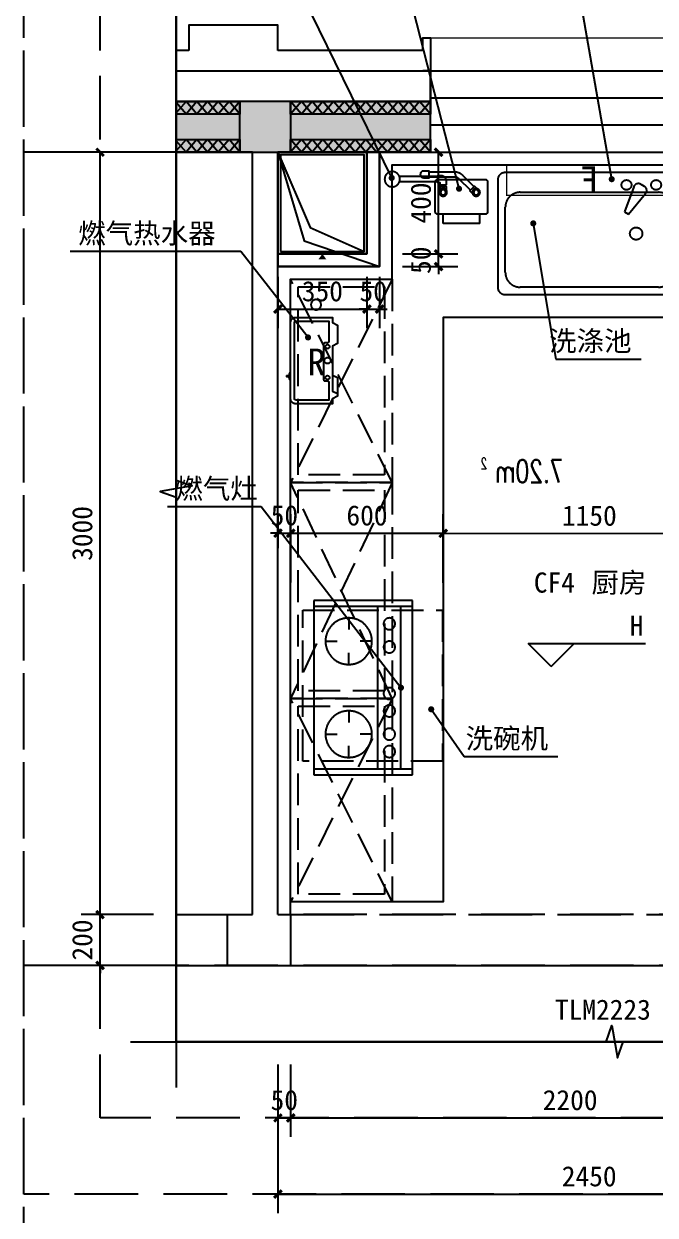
# Model space of a CAD drawing. Header units: millimetres. Extents: x -15 to 66915, y -15 to 18798.
# Drawn here: x 17780 to 20265, y 10780 to 15468 of the extents above; entities that cross this region are included whole.
import ezdxf
from ezdxf.xclip import XClip

# ---------------------------------------------------------------- set-up
doc = ezdxf.new("R2010")
doc.units = ezdxf.units.MM
doc.header["$LTSCALE"] = 1000
doc.header["$XCLIPFRAME"] = 2
for name, pattern in [('1#2#楼$0$DOTE', [2.42, 2, -0.2, 0.02, -0.2]), ('140-墙体$0$DASH', [0.35, 0.25, -0.1]), ('160-CF-2.4x3.0$0$DASH', [0.35, 0.25, -0.1]), ('160-墙体$0$DASH', [0.35, 0.25, -0.1]), ('DASH', [0.35, 0.25, -0.1])]:
    doc.linetypes.add(name, pattern=pattern)
doc.layers.get('Defpoints').update_dxf_attribs({"color": 4, "linetype": 'DASH'})
for name, color, linetype in [('1#2#楼$0$A-ANNO-AXIS', 3, 'Continuous'), ('1#2#楼$0$A-ANNO-DIMS', 3, 'Continuous'), ('1#2#楼$0$A-ANNO-DOTE', 10, '1#2#楼$0$DOTE'), ('1#2#楼$0$A-ANNO-ELEV', 3, 'Continuous'), ('1#2#楼$0$A-ANNO-IDEN', 3, 'Continuous'), ('1#2#楼$0$A-ANNO-SYMB', 3, 'Continuous'), ('1#2#楼$0$A-ANNO-TEXT', 7, 'Continuous'), ('1#2#楼$0$A-DOOR-IDEN', 53, 'Continuous'), ('140-墙体$0$A-COLU-CONC-HATC', 204, 'Continuous'), ('140-墙体$0$A-DOOR', 51, 'Continuous'), ('140-墙体$0$A-WALL-BLOK', 131, 'Continuous'), ('140-墙体$0$A-WALL-CONC', 9, 'Continuous'), ('140-墙体$0$A-WALL-INSL', 241, 'Continuous'), ('160-CF-2.4x3.0$0$A-FLOR-SPCL', 225, 'Continuous'), ('160-J-MC$0$A-DOOR', 51, 'Continuous'), ('160-J-MC$0$A-FLOR-HRAL', 71, 'Continuous'), ('160-J-MC$0$A-WALL-CONC', 9, 'Continuous'), ('160-XJ-JF$0$1#2#住宅楼 平面图$0$A-00-HX-113-wall-01Y$0$HRAL', 31, 'Continuous'), ('160-墙体$0$A-COLU-CONC-HATC', 204, 'Continuous'), ('160-墙体$0$A-DOOR', 51, 'Continuous'), ('160-墙体$0$A-FLOR-UNDR', 177, 'Continuous'), ('160-墙体$0$A-FURN-MOVE', 47, 'Continuous'), ('160-墙体$0$A-WALL-BLOK', 131, 'Continuous'), ('160-墙体$0$A-WALL-CONC', 9, 'Continuous'), ('160-墙体$0$A-WALL-INSL', 241, 'Continuous'), ('160-墙体$0$A-WALL-STUD', 133, 'Continuous'), ('160-墙体-PC$0$A-ANNO-HATC-PATT', 8, 'Continuous')]:
    doc.layers.add(name, color=color, linetype=linetype)
doc.layers.add('160-XJ-JF$0$1#2#住宅楼 平面图$0$A-00-15-4#-PM-TF$0$00-装饰-看', color=46, linetype='Continuous', lineweight=5)
doc.styles.add('1#2#楼$0$_TCH_DIM', font='')
doc.styles.add('1#2#楼$0$_TCH_DIM_T3', font='')
doc.styles.add('1#2#楼$0$_TCH_WINDOW', font='')
doc.styles.add('160-CF-2.4x3.0$0$_TCH_SPACE', font='SIMPLEX', dxfattribs={"bigfont": 'GBCBIG'})
doc.styles.add('160-CF-2.4x3.0$0$地上图例$0$厨、卫01$0$08.60厨卫$0$Standard', font='simhei.ttf')
doc.styles.get('1#2#楼$0$_TCH_DIM').set_extended_font_data('SimSun')
doc.styles.get('1#2#楼$0$_TCH_DIM_T3').set_extended_font_data('SimSun')
doc.styles.get('1#2#楼$0$_TCH_WINDOW').set_extended_font_data('SimSun')
doc.dimstyles.new('1#2#楼$0$_TCH_ARCH&&30', dxfattribs={"dimtxt": 79.303797, "dimasz": 30, "dimexe": 75, "dimexo": 90, "dimgap": 30, "dimtad": 1, "dimdec": 0, "dimzin": 0, "dimdsep": 46, "dimtxsty": '1#2#楼$0$_TCH_DIM_T3', "dimblk": '1#2#楼$0$_ArchTick', "dimcen": 0.09, "dimclrt": 7, "dimazin": 2, "dimtfac": 1, "dimtdec": 0, "dimtix": 1, "dimtmove": 2, "dimatfit": 3, "dimfxl": 100, "dimtolj": 1, "dimtzin": 0, "dimarcsym": 0})

# ---------------------------------------------------------------- blocks, each defined once
blk = doc.blocks.new('140-墙体$0$$DorLib2D$00000009')
for p, q in [((0.4129, 0.9053), (0.4129, 0.0807)), ((0.4541, 0.9053), (0.4129, 0.9053)), ((0.4541, 0.0807), (0.4541, 0.9053)), ((0.4129, 0.7822), (0.378, 0.7822)), ((0.489, 0.7822), (0.4541, 0.7822)), ((0.4129, 0.6235), (0.378, 0.6235)), ((0.489, 0.6235), (0.4541, 0.6235)), ((-0.4941, 0.0807), (-0.4529, 0.0807)), ((-0.4941, -0.0018), (-0.4941, 0.0807)), ((-0.4529, 0.0807), (-0.4529, 0.0395)), ((0.4129, 0.0807), (0.4541, 0.0807)), ((0.4953, 0.0807), (0.4541, 0.0807)), ((0.4541, 0.0807), (0.4541, 0.0395)), ((0.4953, -0.0018), (0.4953, 0.0807)), ((-0.4529, 0.0395), (-0.4117, 0.0395)), ((-0.4117, 0.0395), (-0.4117, -0.0018)), ((0.4541, 0.0395), (0.4129, 0.0395)), ((0.4129, 0.0395), (0.4129, -0.0018)), ((-0.4941, -0.0018), (-0.4941, -0.0018)), ((-0.4117, -0.0018), (-0.4941, -0.0018)), ((0.4129, -0.0018), (0.4953, -0.0018)), ((0.4953, -0.0018), (0.4953, -0.0018))]:
    blk.add_line(p, q)
at = {"lineweight": 13}
for p, q in [((0.378, 0.7822), (0.378, 0.6235)), ((0.489, 0.7822), (0.489, 0.6235))]:
    blk.add_line(p, q, dxfattribs=at)
blk.add_arc((0.3716, 0.0817), 0.8246, 87.134, 180.0717, dxfattribs=at)
blk = doc.blocks.new('140-墙体')
at = {"layer": '140-墙体$0$A-COLU-CONC-HATC'}
for points in [[(-4150, 11100), (-3750, 11100), (-3750, 11300), (-4150, 11300)], [(-3750, 11300), (-3750, 11100), (-3150, 11100), (-3150, 11300)], [(-2700, 7900), (-800, 7900), (-733.3, 8000), (-800, 8100), (-2700, 8100)]]:
    blk.add_hatch(color=256, dxfattribs=at).paths.add_polyline_path(points)
at = {"layer": '140-墙体$0$A-DOOR', "linetype": '140-墙体$0$DASH'}
for p, q in [((-3850, 8100), (-5850, 8100)), ((-2700, 8100), (-3750, 8100)), ((-3850, 7900), (-5850, 7900)), ((-3800, 6700), (-3800, 7900)), ((-3700, 7900), (-2700, 7900)), ((-3600, 6100), (-3600, 7900))]:
    blk.add_line(p, q, dxfattribs=at)
at = {"layer": '140-墙体$0$A-DOOR'}
blk.add_line((-2550, 6900), (-2550, 7800), dxfattribs=at)
for points in [[(-4350, 7970), (-3850, 7970), (-3850, 8000), (-4350, 8000)], [(-4350, 7935), (-3850, 7935), (-3850, 7965), (-4350, 7965)], [(-4350, 7900), (-3850, 7900), (-3850, 7930), (-4350, 7930)]]:
    blk.add_lwpolyline(points, close=True, dxfattribs=at)
blk.add_lwpolyline([(-4350, 7915), (-4475, 7915), (-4444.4, 7950)], dxfattribs=at)
at = {"layer": '140-墙体$0$A-WALL-BLOK'}
for p, q in [((-3850, 7900), (-3850, 11100)), ((-3750, 8100), (-3750, 11100)), ((-3700, 8100), (-3750, 8100)), ((-3700, 7900), (-3700, 8100)), ((-2700, 7900), (-2700, 8100)), ((-3850, 7900), (-3700, 7900)), ((-2650, 7900), (-2650, 7800)), ((-2550, 7900), (-2650, 7900)), ((-2550, 7800), (-2550, 7900)), ((-2650, 7800), (-2550, 7800))]:
    blk.add_line(p, q, dxfattribs=at)
at = {"layer": '140-墙体$0$A-WALL-CONC'}
for p, q in [((-4150, 11300), (-3750, 11300)), ((-4150, 11300), (-4150, 11100)), ((-3750, 11300), (-3150, 11300)), ((-3150, 11300), (-3150, 11100)), ((-4150, 11100), (-3750, 11100)), ((-3750, 11100), (-3150, 11100)), ((-2700, 8100), (-800, 8100)), ((-2700, 8100), (-2700, 7900)), ((-2700, 7900), (-800, 7900))]:
    blk.add_line(p, q, dxfattribs=at)
at = {"layer": '140-墙体$0$A-WALL-INSL'}
for p, q in [((-4150, 11420), (-3750, 11420)), ((-3750, 11420), (-3150, 11420))]:
    blk.add_line(p, q, dxfattribs=at)
at = {"layer": '140-墙体$0$A-DOOR', "xscale": -1000, "yscale": 1000, "zscale": 200}
blk.add_blockref('140-墙体$0$$DorLib2D$00000009', (-3200, 8000), dxfattribs=at)
at = {"layer": '140-墙体$0$A-DOOR', "xscale": 900, "yscale": -900, "zscale": 100, "rotation": 90}
blk.add_blockref('140-墙体$0$$DorLib2D$00000009', (-2600, 7350), dxfattribs=at)
blk = doc.blocks.new('140-家具-标', base_point=(48250, 37750.5))
at = {"layer": 'Defpoints'}
for points in [[(54450, 45750.5), (52100, 45750.5), (52100, 48750.5), (54450, 48750.5)], [(52050, 37750.5), (56700, 37750.5), (56700, 45550.5), (52050, 45550.5)]]:
    blk.add_lwpolyline(points, close=True, dxfattribs=at)
blk = doc.blocks.new('1#2#楼$0$BGTVF')
ref = blk.add_blockref('140-墙体', (8550, -11200))
XClip(ref).set_block_clipping_path([(-12550, 3900.0000000001), (-9750, 3900.0000000001), (-9750, 11800.0000000001), (400.0000000001, 11800.0000000001), (400.0000000001, -2099.9999999999), (-12549.9999999999, -2100.0000000001)])
at = {"xscale": -1}
blk.add_blockref('140-家具-标', (8550, -11100), dxfattribs=at)
blk = doc.blocks.new('160-墙体$0$$WINLIB2D$00000001')
at = {"color": 0}
for points in [[(-0.5, 0.5), (-0.5, -0.5)], [(-0.5, 0.5), (0.5, 0.5)], [(0.5, -0.5), (0.5, 0.5)], [(0.5, 0.1667), (-0.5, 0.1667)], [(0.5, -0.1667), (-0.5, -0.1667)], [(-0.5, -0.5), (0.5, -0.5)]]:
    blk.add_lwpolyline(points, dxfattribs=at)
blk = doc.blocks.new('160-墙体')
at = {"layer": '160-墙体$0$A-COLU-CONC-HATC'}
blk.add_hatch(color=256, dxfattribs=at).paths.add_polyline_path([(6000, 11200), (7300, 11200), (7300, 11400), (6000, 11400)])
at = {"layer": '160-墙体$0$A-DOOR', "linetype": '160-墙体$0$DASH'}
for p, q in [((3900, 8200), (6500, 8200)), ((6750, 8200), (8950, 8200)), ((3900, 8000), (6500, 8000)), ((6750, 8000), (8950, 8000))]:
    blk.add_line(p, q, dxfattribs=at)
at = {"layer": '160-墙体$0$A-FLOR-UNDR'}
blk.add_lwpolyline([(6700, 10750), (7100, 10750), (7100, 11200), (6700, 11200)], close=True, dxfattribs=at)
blk.add_lwpolyline([(6700, 11200), (6803.1, 10851.8), (7100, 10750)], dxfattribs=at)
at = {"layer": '160-墙体$0$A-FURN-MOVE'}
for points in [[(6700, 10800), (7050, 10800), (7050, 11200), (6700, 11200)], [(6710, 10810), (7040, 10810), (7040, 11190), (6710, 11190)]]:
    blk.add_lwpolyline(points, close=True, dxfattribs=at)
blk.add_lwpolyline([(6700, 11200), (6827.1, 10903.3), (7040, 10810)], dxfattribs=at)
blk.add_lwpolyline([(6875, 10800, 0, 30, 0), (6875, 10779.2, 30, 30, 0)], format="xyseb", dxfattribs=at)
at = {"layer": '160-墙体$0$A-WALL-BLOK'}
for p, q in [((6600, 8200), (6600, 11200)), ((6600, 11200), (6700, 11200)), ((6700, 8200), (6700, 11200)), ((6500, 8200), (6600, 8200)), ((6500, 8200), (6500, 8000)), ((6700, 8200), (6750, 8200)), ((6750, 8200), (6750, 8000)), ((6500, 8000), (6600, 8000)), ((6600, 8000), (6750, 8000))]:
    blk.add_line(p, q, dxfattribs=at)
at = {"layer": '160-墙体$0$A-WALL-CONC'}
for p, q in [((7300, 11400), (6000, 11400)), ((6000, 11400), (6000, 11200)), ((7300, 11200), (7300, 11400)), ((6000, 11200), (7300, 11200))]:
    blk.add_line(p, q, dxfattribs=at)
at = {"layer": '160-墙体$0$A-WALL-INSL'}
for p, q in [((6000, 11520), (7300, 11520)), ((7300, 11520), (7300, 11400))]:
    blk.add_line(p, q, dxfattribs=at)
at = {"layer": '160-墙体$0$A-WALL-STUD'}
for p, q in [((7050, 11200), (7050, 10800)), ((7100, 11200), (7050, 11200)), ((7100, 11200), (7100, 10750)), ((7050, 10800), (6700, 10800)), ((6700, 10750), (6700, 10800)), ((7100, 10750), (6700, 10750))]:
    blk.add_line(p, q, dxfattribs=at)
at = {"layer": '160-墙体$0$A-DOOR', "xscale": 1200, "yscale": -320, "zscale": 320}
blk.add_blockref('160-墙体$0$$WINLIB2D$00000001', (7900, 11360), dxfattribs=at)
blk = doc.blocks.new('160-CF-2.4x3.0$0$XU-125-SF$0$$0$XU-(115-120)H(2)$0$A-Kitchen-Water heater-340x190')
at = {"layer": '160-CF-2.4x3.0$0$A-FLOR-SPCL'}
for p, q in [((47.3, -187), (47.3, -185)), ((77.3, -185), (77.3, -187))]:
    blk.add_line(p, q, dxfattribs=at)
for points in [[(57.8, -20), (67.8, 0), (140.8, 0), (150.8, -20), (170.8, -20), (170.8, -165, -0.414214), (150.8, -185), (-149.2, -185, -0.414214), (-169.2, -165), (-169.2, -20), (-149.2, -20), (-139.2, 0), (-66.2, 0), (-56.2, -20)], [(-64.2, -55), (75.8, -55, 0.414214), (80.8, -50), (80.8, -40, -0.414214), (85.8, -35), (155.8, -35), (155.8, -165, -0.414214), (150.8, -170), (-149.2, -170, -0.414214), (-154.2, -165), (-154.2, -35), (-74.2, -35, -0.414214), (-69.2, -40), (-69.2, -50, 0.414214)]]:
    blk.add_lwpolyline(points, format="xyb", close=True, dxfattribs=at)
blk.add_lwpolyline([(57.8, -20), (120.8, -20), (130.8, 0)], dxfattribs=at)
blk.add_lwpolyline([(64.8, -185), (64.8, -199, -0.414214), (63.8, -200), (60.8, -200, -0.414214), (59.8, -199), (59.8, -185)], format="xyb", dxfattribs=at)
for centre, radius in [((-54.2, -40), 8), ((0.8, -40), 12), ((67.8, -40), 8)]:
    blk.add_circle(centre, radius, dxfattribs=at)
for centre, start, end in [((60.9, -171.1), 229.4531, 266.9441), ((63.7, -171.1), 273.0559, 310.5469)]:
    blk.add_arc(centre, 20.9, start, end, dxfattribs=at)
at = {"layer": '160-CF-2.4x3.0$0$A-FLOR-SPCL', "style": '160-CF-2.4x3.0$0$地上图例$0$厨、卫01$0$08.60厨卫$0$Standard'}
blk.add_text('R', height=105.1, rotation=90, dxfattribs=at).set_placement((58.4, -119.4))
blk = doc.blocks.new('160-CF-2.4x3.0$0$分集水器')
at = {"layer": '160-CF-2.4x3.0$0$A-FLOR-SPCL', "const_width": 5}
blk.add_lwpolyline([(650, 120), (0, 120), (0, 0), (650, 0)], close=True, dxfattribs=at)
at = {"layer": '160-CF-2.4x3.0$0$A-FLOR-SPCL', "style": '160-CF-2.4x3.0$0$地上图例$0$厨、卫01$0$08.60厨卫$0$Standard'}
blk.add_text('F', height=105.1, dxfattribs=at).set_placement((288.5, 8.9))
blk = doc.blocks.new('160-CF-2.4x3.0$0$jyr5')
at = {"layer": '160-CF-2.4x3.0$0$A-FLOR-SPCL'}
for p, q in [((745622.7, 32900.4), (745622.7, 33049.9)), ((745642.7, 32900.4), (745642.7, 33049.9)), ((745603.7, 32932.4), (745603.7, 32831.3)), ((745623.7, 32932.4), (745623.7, 32831.3)), ((745662.2, 32887.9), (745655.2, 32887.9)), ((745662.2, 32867.9), (745655.2, 32867.9)), ((745806.7, 32877.9), (745770.7, 32877.9)), ((745806.7, 32733.9), (745806.7, 32877.9)), ((745629.5, 32817.2), (745675.9, 32770.9)), ((745615.4, 32803.1), (745661.7, 32756.8)), ((745806.7, 32733.9), (745770.7, 32733.9))]:
    blk.add_line(p, q, dxfattribs=at)
for points in [[(745600.7, 32954.9, -1), (745626.7, 32954.9), (745626.7, 32932.4), (745600.7, 32932.4)], [(745655.2, 32864.9), (745639.7, 32864.9, -0.414214), (745619.7, 32884.9), (745619.7, 32900.4), (745645.7, 32900.4), (745645.7, 32890.9), (745655.2, 32890.9)], [(745770.7, 32712.9), (745770.7, 32898.9, 0.414214), (745760.7, 32908.9), (745643.7, 32908.9, 0.414214), (745633.7, 32898.9), (745633.7, 32712.9, 0.414214), (745643.7, 32702.9), (745760.7, 32702.9, 0.414214)], [(745684.7, 32890.9, -1), (745684.7, 32864.9), (745662.2, 32864.9), (745662.2, 32890.9)], [(745693.9, 32757.1, -1), (745675.5, 32738.7), (745659.6, 32754.6), (745678, 32773)]]:
    blk.add_lwpolyline(points, format="xyb", close=True, dxfattribs=at)
for centre, radius in [((745632.7, 33078.2), 30), ((745684.7, 32877.9), 15), ((745684.7, 32877.9), 10), ((745684.7, 32747.9), 15), ((745684.7, 32747.9), 10)]:
    blk.add_circle(centre, radius, dxfattribs=at)
for radius in [40, 20]:
    blk.add_arc((745643.7, 32831.3), radius, 180, 225, dxfattribs=at)
blk = doc.blocks.new('160-CF-2.4x3.0$0$建-1-2#楼提资底图$0$A-HXD-X1-F1$0$大单盆')
for p, q in [((35552.1, 15154.1), (34890.4, 15154.1)), ((34861.3, 15124.9), (34861.3, 14703.2)), ((35396.5, 15098.1), (35359.7, 14999.7)), ((35424.4, 15108.1), (35438, 15100.3)), ((35581.3, 15124.9), (35581.3, 14703.2)), ((34949.5, 15076.4), (35493.8, 15076.4)), ((35376.5, 14990), (35443.3, 15071.1)), ((34891.2, 14761.5), (34891.2, 15018.1)), ((35552.1, 15018.1), (35552.1, 14761.5)), ((35359.7, 14999.7), (35376.5, 14990)), ((34890.4, 14674.1), (35552.1, 14674.1)), ((35493.8, 14703.2), (34949.5, 14703.2))]:
    blk.add_line(p, q)
for centre, radius in [((35368.1, 15105.5), 19.4), ((35484.7, 15105.5), 19.4), ((35541.7, 15105.5), 19.4), ((35406.1, 14914), 24.3)]:
    blk.add_circle(centre, radius)
for centre, radius, start, end in [((34890.4, 15124.9), 29.1, 90, 180), ((35552.1, 15124.9), 29.1, 0, 90), ((35414.7, 15091.3), 19.4, 60, 159.4623), ((35428.3, 15083.5), 19.4, 320.5377, 60), ((34949.5, 15018.1), 58.3, 90, 180), ((35493.8, 15018.1), 58.3, 0, 90), ((34949.5, 14761.5), 58.3, 180, 270), ((35493.8, 14761.5), 58.3, 270, 0), ((34890.4, 14703.2), 29.1, 180, 270), ((35552.1, 14703.2), 29.1, 270, 0)]:
    blk.add_arc(centre, radius, start, end)
blk = doc.blocks.new('160-CF-2.4x3.0$0$88')
for p, q in [((-662.94, 388.62), (22.86, 388.62)), ((-662.94, 0), (-662.94, 388.62)), ((-640.08, 0), (-640.08, 388.62)), ((0, 0), (0, 388.62)), ((22.86, 388.62), (22.86, 0)), ((-502.92, 342.9), (-502.92, 297.18)), ((-137.16, 342.9), (-137.16, 297.18)), ((-594.36, 251.46), (-548.64, 251.46)), ((-411.48, 251.46), (-457.2, 251.46)), ((-228.6, 251.46), (-182.88, 251.46)), ((-45.72, 251.46), (-91.44, 251.46)), ((-502.92, 160.02), (-502.92, 205.74)), ((-137.16, 160.02), (-137.16, 205.74)), ((0, 137.16), (-640.08, 137.16)), ((22.86, 0), (-662.94, 0)), ((0, 45.72), (-640.08, 45.72))]:
    blk.add_line(p, q)
for centre, radius in [((-502.92, 251.46), 91.44), ((-137.16, 251.46), 91.44), ((-571.5, 91.44), 22.86), ((-480.06, 91.44), 22.86), ((-297.18, 91.44), 22.86), ((-228.6, 91.44), 22.86), ((-137.16, 91.44), 22.86), ((-68.58, 91.44), 22.86)]:
    blk.add_circle(centre, radius)
blk = doc.blocks.new('160-CF-2.4x3.0', base_point=(0, 0))
at = {"layer": '160-CF-2.4x3.0$0$A-FLOR-SPCL', "color": 8, "linetype": '160-CF-2.4x3.0$0$DASH', "ltscale": 0.5}
for p, q in [((1950, -1300), (2350, -500)), ((1950, -500), (2350, -1300)), ((1950, -2150), (2350, -1300)), ((1950, -1300), (2350, -2150)), ((1950, -2950), (2350, -2150)), ((1950, -2150), (2350, -2950))]:
    blk.add_line(p, q, dxfattribs=at)
at = {"layer": '160-CF-2.4x3.0$0$A-FLOR-SPCL'}
for points in [[(2350, -3000), (2350, -500), (1950, -500), (1950, -50), (300, -50), (300, -350), (0, -350), (0, -2950), (600, -2950), (600, -3000)], [(0, -1850), (600, -1850), (600, -650), (1750, -650), (1750, -2950), (2350, -2950)]]:
    blk.add_lwpolyline(points, dxfattribs=at)
at = {"layer": '160-CF-2.4x3.0$0$A-FLOR-SPCL', "color": 8, "linetype": '160-CF-2.4x3.0$0$DASH', "ltscale": 0.5}
for points in [[(1950, -1300), (2350, -1300), (2350, -500), (1950, -500)], [(1980, -1270), (2320, -1270), (2320, -530), (1980, -530)], [(1950, -2150), (2350, -2150), (2350, -1300), (1950, -1300)], [(1980, -2120), (2320, -2120), (2320, -1330), (1980, -1330)], [(1950, -2950), (2350, -2950), (2350, -2150), (1950, -2150)], [(1980, -2920), (2320, -2920), (2320, -2180), (1980, -2180)]]:
    blk.add_lwpolyline(points, close=True, dxfattribs=at)
at = {"layer": '160-CF-2.4x3.0$0$A-FLOR-SPCL', "linetype": '160-CF-2.4x3.0$0$DASH', "ltscale": 0.5}
blk.add_lwpolyline([(1752.4, -1801.7), (1752.4, -2396.7), (2302.4, -2396.7), (2302.4, -1801.7)], close=True, dxfattribs=at)
at = {"layer": '160-CF-2.4x3.0$0$A-FLOR-SPCL'}
blk.add_circle((2250, -600), 20, dxfattribs=at)
at = {"layer": 'Defpoints'}
for points in [[(-50, -3000), (2400, -3000), (2400, 0), (-50, 0)], [(2400, 0), (2000, 0), (2000, -450), (2400, -450)]]:
    blk.add_lwpolyline(points, close=True, dxfattribs=at)
blk.add_blockref('160-CF-2.4x3.0$0$分集水器', (849.6, -170))
at = {"layer": '160-CF-2.4x3.0$0$A-FLOR-SPCL', "extrusion": (0, 0, -1), "zscale": -1}
blk.add_blockref('160-CF-2.4x3.0$0$建-1-2#楼提资底图$0$A-HXD-X1-F1$0$大单盆', (-36396.3, -15234.1), dxfattribs=at)
at = {"layer": '160-CF-2.4x3.0$0$A-FLOR-SPCL', "rotation": 270}
for name, p in [('160-CF-2.4x3.0$0$jyr5', (-31128.2, 745526.6)), ('160-CF-2.4x3.0$0$88', (1870, -2427.1))]:
    blk.add_blockref(name, p, dxfattribs=at)
at = {"layer": '160-CF-2.4x3.0$0$A-FLOR-SPCL', "xscale": -1, "rotation": 90}
blk.add_blockref('160-CF-2.4x3.0$0$XU-125-SF$0$$0$XU-(115-120)H(2)$0$A-Kitchen-Water heater-340x190', (2165, -819.2), dxfattribs=at)
at = {"layer": 'Defpoints', "style": '160-CF-2.4x3.0$0$_TCH_SPACE', "width": 0.705882}
for s, height, p in [('7.20m', 89.25, (1275.9, -1299.7)), ('2', 44.6, (1575.9, -1247.2))]:
    blk.add_text(s, height=height, dxfattribs=at).set_placement(p)
blk = doc.blocks.new('160-J-MC$0$$WINLIB2D$00000001')
at = {"color": 0}
for points in [[(-0.5, 0.5), (-0.5, -0.5)], [(-0.5, 0.5), (0.5, 0.5)], [(0.5, -0.5), (0.5, 0.5)], [(0.5, 0.1667), (-0.5, 0.1667)], [(0.5, -0.1667), (-0.5, -0.1667)], [(-0.5, -0.5), (0.5, -0.5)]]:
    blk.add_lwpolyline(points, dxfattribs=at)
blk = doc.blocks.new('160-J-MC')
at = {"layer": '160-J-MC$0$A-FLOR-HRAL'}
blk.add_lwpolyline([(-6000, 11250), (-4200, 11250), (-4200, 11200), (-6000, 11200)], close=True, dxfattribs=at)
at = {"layer": '160-J-MC$0$A-WALL-CONC'}
blk.add_line((-6000, 11400), (-6000, 11200), dxfattribs=at)
at = {"layer": '160-J-MC$0$A-DOOR', "xscale": 1800, "yscale": 320, "zscale": 320, "rotation": 180}
blk.add_blockref('160-J-MC$0$$WINLIB2D$00000001', (-5100, 11360), dxfattribs=at)
blk = doc.blocks.new('160-家具-标', base_point=(73350, 11050.5))
at = {"layer": 'Defpoints'}
for points in [[(69900, 19150.5), (66850, 19150.5), (66850, 22150.5), (69900, 22150.5)], [(64300, 18950.5), (69550, 18950.5), (69550, 11050.5), (64000, 11050.5), (64000, 15900.5), (64300, 15900.5)]]:
    blk.add_lwpolyline(points, close=True, dxfattribs=at)
blk = doc.blocks.new('160-墙体-PC$0$$LinePat$保温板1')
at = {"color": 0}
for p, q in [((0, 0), (16, -20)), ((0, -20), (16, 0))]:
    blk.add_line(p, q, dxfattribs=at)
blk = doc.blocks.new('160-墙体-PC')
at = {"layer": '160-墙体-PC$0$A-ANNO-HATC-PATT'}
for points in [[(5999.8, 11350), (5999.8, 11400), (6549.9, 11400), (6549.9, 11350)], [(6549.9, 11200), (6549.9, 11400), (5999.8, 11400), (5999.8, 11200)], [(6749.9, 11350), (6749.9, 11400), (7299.8, 11400), (7299.8, 11350)], [(7299.8, 11200), (7299.8, 11400), (6749.9, 11400), (6749.9, 11200)], [(5999.8, 11200), (5999.8, 11250), (6549.9, 11250), (6549.9, 11200)], [(6749.9, 11200), (6749.9, 11250), (7299.8, 11250), (7299.8, 11200)]]:
    blk.add_lwpolyline(points, close=True, dxfattribs=at)
at = {"layer": '160-墙体-PC$0$A-ANNO-HATC-PATT', "yscale": 2.5, "zscale": 2.5}
for p, xscale, rotation in [((6042.1, 11350), 2.644802388723625, 179.9994298432251), ((6084.4, 11350), 2.644802388723625, 179.9994298432251), ((6126.7, 11350), 2.644802388723625, 179.9994298432251), ((6169, 11350), 2.644802388723625, 179.9994298432251), ((6211.4, 11350), 2.644802388723625, 179.9994298432251), ((6253.7, 11350), 2.644802388723625, 179.9994298432251), ((6296, 11350), 2.644802388723625, 179.9994298432251), ((6338.3, 11350), 2.644802388723625, 179.9994298432251), ((6380.6, 11350), 2.644802388723625, 179.9994298432251), ((6422.9, 11350), 2.644802388723625, 179.9994298432251), ((6465.3, 11350), 2.644802388723625, 179.9994298432251), ((6507.6, 11350), 2.644802388723625, 179.9994298432251), ((6549.9, 11350), 2.644802388723625, 179.9994298432251), ((6792.2, 11350), 2.643624772362244, 179.9994295892457), ((6834.5, 11350), 2.643624772362244, 179.9994295892457), ((6876.8, 11350), 2.643624772362244, 179.9994295892457), ((6919.1, 11350), 2.643624772362244, 179.9994295892457), ((6961.4, 11350), 2.643624772362244, 179.9994295892457), ((7003.7, 11350), 2.643624772362244, 179.9994295892457), ((7046, 11350), 2.643624772362244, 179.9994295892457), ((7088.3, 11350), 2.643624772362244, 179.9994295892457), ((7130.6, 11350), 2.643624772362244, 179.9994295892457), ((7172.9, 11350), 2.643624772362244, 179.9994295892457), ((7215.2, 11350), 2.643624772362244, 179.9994295892457), ((7257.5, 11350), 2.643624772362244, 179.9994295892457), ((7299.8, 11350), 2.643624772362244, 179.9994295892457), ((6042.1, 11200.2), 2.644802636495643, 179.9751907727669), ((6084.4, 11200.2), 2.644802636495643, 179.9751907727669), ((6126.7, 11200.2), 2.644802636495643, 179.9751907727669), ((6169, 11200.2), 2.644802636495643, 179.9751907727669), ((6211.4, 11200.1), 2.644802636495643, 179.9751907727669), ((6253.7, 11200.1), 2.644802636495643, 179.9751907727669), ((6296, 11200.1), 2.644802636495643, 179.9751907727669), ((6338.3, 11200.1), 2.644802636495643, 179.9751907727669), ((6380.6, 11200.1), 2.644802636495643, 179.9751907727669), ((6422.9, 11200.1), 2.644802636495643, 179.9751907727669), ((6465.3, 11200), 2.644802636495643, 179.9751907727669), ((6507.6, 11200), 2.644802636495643, 179.9751907727669), ((6549.9, 11200), 2.644802636495643, 179.9751907727669), ((6792.2, 11200.2), 2.643625020244651, 179.9751797213694), ((6834.5, 11200.2), 2.643625020244651, 179.9751797213694), ((6876.8, 11200.2), 2.643625020244651, 179.9751797213694), ((6919.1, 11200.2), 2.643625020244651, 179.9751797213694), ((6961.4, 11200.1), 2.643625020244651, 179.9751797213694), ((7003.7, 11200.1), 2.643625020244651, 179.9751797213694), ((7046, 11200.1), 2.643625020244651, 179.9751797213694), ((7088.3, 11200.1), 2.643625020244651, 179.9751797213694), ((7130.6, 11200.1), 2.643625020244651, 179.9751797213694), ((7172.9, 11200.1), 2.643625020244651, 179.9751797213694), ((7215.2, 11200), 2.643625020244651, 179.9751797213694), ((7257.5, 11200), 2.643625020244651, 179.9751797213694), ((7299.8, 11200), 2.643625020244651, 179.9751797213694)]:
    blk.add_blockref('160-墙体-PC$0$$LinePat$保温板1', p, dxfattribs=dict(at, xscale=xscale, rotation=rotation))
blk = doc.blocks.new('160-XJ-JF')
at = {"layer": '160-XJ-JF$0$1#2#住宅楼 平面图$0$A-00-15-4#-PM-TF$0$00-装饰-看', "color": 251}
blk.add_lwpolyline([(-7300, 11650), (-8500, 11650)], dxfattribs=at)
at = {"layer": '160-XJ-JF$0$1#2#住宅楼 平面图$0$A-00-HX-113-wall-01Y$0$HRAL'}
for points in [[(-6700, 11600), (-6700, 11700), (-6350, 11700), (-6350, 11600)], [(-7270, 11600), (-7270, 11650), (-7300, 11650), (-7300, 11520), (-7270, 11520)], [(-7270, 11600), (-6700, 11600)], [(-6350, 11600), (-6030, 11600)]]:
    blk.add_lwpolyline(points, dxfattribs=at)
blk = doc.blocks.new('1#2#楼$0$GTFBGF')
at = {"xscale": -1}
for name, p in [('160-XJ-JF', (-9250, -11300)), ('160-家具-标', (-9150, -11200))]:
    blk.add_blockref(name, p, dxfattribs=at)
ref = blk.add_blockref('160-墙体-PC', (-9250, -11300))
XClip(ref).set_block_clipping_path([(13249.9999999997, 5350.000000002), (10449.9999999998, 5350.000000002), (10449.9999999998, 11800.000000002), (-900.0000000002, 11800.000000002), (-900.0000000002, -2099.999999998), (13249.9999999996, -2099.9999999981)])
ref = blk.add_blockref('160-CF-2.4x3.0', (-150, -100), dxfattribs=dict(xscale=-1))
XClip(ref).set_block_clipping_path([(-4150, -5850.0000000001), (-1350.0000000001, -5850.0000000001), (-1350.0000000001, 600), (9999.9999999999, 600), (9999.9999999999, -13300), (-4149.9999999999, -13300.0000000002)])
ref = blk.add_blockref('160-J-MC', (-9250, -11300), dxfattribs=dict(xscale=-1))
XClip(ref).set_block_clipping_path([(-13249.9999999999, 5349.9999999999), (-10450, 5349.9999999999), (-10450, 11800), (900, 11800), (900, -2100), (-13249.9999999998, -2100.0000000002)])
ref = blk.add_blockref('160-墙体', (-9250, -11300))
XClip(ref).set_block_clipping_path([(13249.9999999999, 5349.9999999999), (10450, 5349.9999999999), (10450, 11800), (-900, 11800), (-900, -2100), (13249.9999999998, -2100.0000000002)])
blk = doc.blocks.new('1#2#楼$0$_ArchTick')
at = {"color": 0, "linetype": 'ByBlock', "const_width": 0.4}
blk.add_lwpolyline([(-0.5, -0.5), (0.5, 0.5)], dxfattribs=at)
blk = doc.blocks.new('*D508')
at = {"layer": '1#2#楼$0$A-ANNO-DIMS', "color": 0, "lineweight": -2, "transparency": 16777216}
for p, q in [((18290, 11962.7), (18005, 11962.7)), ((18080, 11962.7), (18080, 11992.7)), ((18080, 11762.7), (18080, 11962.7)), ((18290, 11762.7), (18005, 11762.7)), ((18080, 11762.7), (18080, 11732.7))]:
    blk.add_line(p, q, dxfattribs=at)
at = {"layer": 'Defpoints', "color": 0, "transparency": 16777216}
for p in [(18080, 11962.7), (18380, 11962.7), (18380, 11762.7)]:
    blk.add_point(p, dxfattribs=at)
at = {"layer": '1#2#楼$0$A-ANNO-DIMS', "color": 0, "lineweight": -2, "transparency": 16777216, "xscale": 30, "yscale": 30, "zscale": 30}
for p, rotation in [((18080, 11962.7), 270), ((18080, 11762.7), 90)]:
    blk.add_blockref('1#2#楼$0$_ArchTick', p, dxfattribs=dict(at, rotation=rotation))
at = {"layer": '1#2#楼$0$A-ANNO-DIMS', "color": 7, "transparency": 16777216, "insert": (18010.3, 11862.7), "char_height": 79.3, "attachment_point": 5, "rotation": 90, "style": '1#2#楼$0$_TCH_DIM_T3'}
blk.add_mtext('\\A1;200', dxfattribs=at)
blk = doc.blocks.new('*D509')
at = {"layer": '1#2#楼$0$A-ANNO-DIMS', "color": 0, "lineweight": -2, "transparency": 16777216}
for p, q in [((18290, 14962.7), (18005, 14962.7)), ((18080, 11962.7), (18080, 14962.7)), ((18290, 11962.7), (18005, 11962.7))]:
    blk.add_line(p, q, dxfattribs=at)
at = {"layer": 'Defpoints', "color": 0, "transparency": 16777216}
for p in [(18080, 14962.7), (18380, 14962.7), (18380, 11962.7)]:
    blk.add_point(p, dxfattribs=at)
at = {"layer": '1#2#楼$0$A-ANNO-DIMS', "color": 0, "lineweight": -2, "transparency": 16777216, "xscale": 30, "yscale": 30, "zscale": 30}
for p, rotation in [((18080, 14962.7), 90), ((18080, 11962.7), 270)]:
    blk.add_blockref('1#2#楼$0$_ArchTick', p, dxfattribs=dict(at, rotation=rotation))
at = {"layer": '1#2#楼$0$A-ANNO-DIMS', "color": 7, "transparency": 16777216, "insert": (18010.3, 13462.7), "char_height": 79.3, "attachment_point": 5, "rotation": 90, "style": '1#2#楼$0$_TCH_DIM_T3'}
blk.add_mtext('\\A1;3000', dxfattribs=at)
blk = doc.blocks.new('*D512')
at = {"layer": '1#2#楼$0$A-ANNO-DIMS', "color": 0, "lineweight": -2, "transparency": 16777216}
for p, q in [((18830, 11372.7), (18830, 11087.7)), ((21030, 11372.7), (21030, 11087.7)), ((18830, 11162.7), (21030, 11162.7))]:
    blk.add_line(p, q, dxfattribs=at)
at = {"layer": 'Defpoints', "color": 0, "transparency": 16777216}
for p in [(18830, 11462.7), (21030, 11462.7), (21030, 11162.7)]:
    blk.add_point(p, dxfattribs=at)
at = {"layer": '1#2#楼$0$A-ANNO-DIMS', "color": 0, "lineweight": -2, "transparency": 16777216, "xscale": 30, "yscale": 30, "zscale": 30, "rotation": 180}
blk.add_blockref('1#2#楼$0$_ArchTick', (18830, 11162.7), dxfattribs=at)
at = {"layer": '1#2#楼$0$A-ANNO-DIMS', "color": 0, "lineweight": -2, "transparency": 16777216, "xscale": 30, "yscale": 30, "zscale": 30}
blk.add_blockref('1#2#楼$0$_ArchTick', (21030, 11162.7), dxfattribs=at)
at = {"layer": '1#2#楼$0$A-ANNO-DIMS', "color": 7, "transparency": 16777216, "insert": (19930, 11232.3), "char_height": 79.3, "attachment_point": 5, "style": '1#2#楼$0$_TCH_DIM_T3'}
blk.add_mtext('\\A1;2200', dxfattribs=at)
blk = doc.blocks.new('*D513')
at = {"layer": '1#2#楼$0$A-ANNO-DIMS', "color": 0, "lineweight": -2, "transparency": 16777216}
for p, q in [((18780, 11372.7), (18780, 11087.7)), ((18830, 11372.7), (18830, 11087.7)), ((18780, 11162.7), (18750, 11162.7)), ((18780, 11162.7), (18830, 11162.7)), ((18830, 11162.7), (18860, 11162.7))]:
    blk.add_line(p, q, dxfattribs=at)
at = {"layer": 'Defpoints', "color": 0, "transparency": 16777216}
for p in [(18780, 11462.7), (18830, 11462.7), (18830, 11162.7)]:
    blk.add_point(p, dxfattribs=at)
at = {"layer": '1#2#楼$0$A-ANNO-DIMS', "color": 0, "lineweight": -2, "transparency": 16777216, "xscale": 30, "yscale": 30, "zscale": 30}
blk.add_blockref('1#2#楼$0$_ArchTick', (18780, 11162.7), dxfattribs=at)
at = {"layer": '1#2#楼$0$A-ANNO-DIMS', "color": 0, "lineweight": -2, "transparency": 16777216, "xscale": 30, "yscale": 30, "zscale": 30, "rotation": 180}
blk.add_blockref('1#2#楼$0$_ArchTick', (18830, 11162.7), dxfattribs=at)
at = {"layer": '1#2#楼$0$A-ANNO-DIMS', "color": 7, "transparency": 16777216, "insert": (18805, 11232.3), "char_height": 79.3, "attachment_point": 5, "style": '1#2#楼$0$_TCH_DIM_T3'}
blk.add_mtext('\\A1;50', dxfattribs=at)
blk = doc.blocks.new('*D515')
at = {"layer": '1#2#楼$0$A-ANNO-DIMS', "color": 0, "lineweight": -2, "transparency": 16777216}
for p, q in [((18780, 11372.7), (18780, 10787.7)), ((21230, 11372.7), (21230, 10787.7)), ((18780, 10862.7), (21230, 10862.7))]:
    blk.add_line(p, q, dxfattribs=at)
at = {"layer": 'Defpoints', "color": 0, "transparency": 16777216}
for p in [(18780, 11462.7), (21230, 11462.7), (21230, 10862.7)]:
    blk.add_point(p, dxfattribs=at)
at = {"layer": '1#2#楼$0$A-ANNO-DIMS', "color": 0, "lineweight": -2, "transparency": 16777216, "xscale": 30, "yscale": 30, "zscale": 30, "rotation": 180}
blk.add_blockref('1#2#楼$0$_ArchTick', (18780, 10862.7), dxfattribs=at)
at = {"layer": '1#2#楼$0$A-ANNO-DIMS', "color": 0, "lineweight": -2, "transparency": 16777216, "xscale": 30, "yscale": 30, "zscale": 30}
blk.add_blockref('1#2#楼$0$_ArchTick', (21230, 10862.7), dxfattribs=at)
at = {"layer": '1#2#楼$0$A-ANNO-DIMS', "color": 7, "transparency": 16777216, "insert": (20005, 10932.3), "char_height": 79.3, "attachment_point": 5, "style": '1#2#楼$0$_TCH_DIM_T3'}
blk.add_mtext('\\A1;2450', dxfattribs=at)
blk = doc.blocks.new('*D754')
at = {"layer": '1#2#楼$0$A-ANNO-DIMS', "color": 0, "lineweight": -2, "transparency": 16777216}
for p, q in [((18780, 14472.7), (18780, 14270.5)), ((19130, 14472.7), (19130, 14270.5)), ((18780, 14345.5), (19130, 14345.5))]:
    blk.add_line(p, q, dxfattribs=at)
at = {"layer": 'Defpoints', "color": 0, "transparency": 16777216}
for p in [(18780, 14562.7), (19130, 14562.7), (19130, 14345.5)]:
    blk.add_point(p, dxfattribs=at)
at = {"layer": '1#2#楼$0$A-ANNO-DIMS', "color": 0, "lineweight": -2, "transparency": 16777216, "xscale": 30, "yscale": 30, "zscale": 30, "rotation": 180}
blk.add_blockref('1#2#楼$0$_ArchTick', (18780, 14345.5), dxfattribs=at)
at = {"layer": '1#2#楼$0$A-ANNO-DIMS', "color": 0, "lineweight": -2, "transparency": 16777216, "xscale": 30, "yscale": 30, "zscale": 30}
blk.add_blockref('1#2#楼$0$_ArchTick', (19130, 14345.5), dxfattribs=at)
at = {"layer": '1#2#楼$0$A-ANNO-DIMS', "color": 7, "transparency": 16777216, "insert": (18955, 14415.2), "char_height": 79.3, "attachment_point": 5, "style": '1#2#楼$0$_TCH_DIM_T3'}
blk.add_mtext('\\A1;350', dxfattribs=at)
blk = doc.blocks.new('*D755')
at = {"layer": '1#2#楼$0$A-ANNO-DIMS', "color": 0, "lineweight": -2, "transparency": 16777216}
for p, q in [((19130, 14472.7), (19130, 14270.5)), ((19180, 14472.7), (19180, 14270.5)), ((19130, 14345.5), (19100, 14345.5)), ((19130, 14345.5), (19180, 14345.5)), ((19180, 14345.5), (19210, 14345.5))]:
    blk.add_line(p, q, dxfattribs=at)
at = {"layer": 'Defpoints', "color": 0, "transparency": 16777216}
for p in [(19130, 14562.7), (19180, 14562.7), (19180, 14345.5)]:
    blk.add_point(p, dxfattribs=at)
at = {"layer": '1#2#楼$0$A-ANNO-DIMS', "color": 0, "lineweight": -2, "transparency": 16777216, "xscale": 30, "yscale": 30, "zscale": 30}
blk.add_blockref('1#2#楼$0$_ArchTick', (19130, 14345.5), dxfattribs=at)
at = {"layer": '1#2#楼$0$A-ANNO-DIMS', "color": 0, "lineweight": -2, "transparency": 16777216, "xscale": 30, "yscale": 30, "zscale": 30, "rotation": 180}
blk.add_blockref('1#2#楼$0$_ArchTick', (19180, 14345.5), dxfattribs=at)
at = {"layer": '1#2#楼$0$A-ANNO-DIMS', "color": 7, "transparency": 16777216, "insert": (19155, 14415.2), "char_height": 79.3, "attachment_point": 5, "style": '1#2#楼$0$_TCH_DIM_T3'}
blk.add_mtext('\\A1;50', dxfattribs=at)
blk = doc.blocks.new('*D756')
at = {"layer": '1#2#楼$0$A-ANNO-DIMS', "color": 0, "lineweight": -2, "transparency": 16777216}
for p, q in [((19412.4, 14562.7), (19412.4, 14592.7)), ((19270, 14562.7), (19487.4, 14562.7)), ((19412.4, 14512.7), (19412.4, 14562.7)), ((19270, 14512.7), (19487.4, 14512.7)), ((19412.4, 14512.7), (19412.4, 14482.7))]:
    blk.add_line(p, q, dxfattribs=at)
at = {"layer": 'Defpoints', "color": 0, "transparency": 16777216}
for p in [(19180, 14562.7), (19412.4, 14562.7), (19180, 14512.7)]:
    blk.add_point(p, dxfattribs=at)
at = {"layer": '1#2#楼$0$A-ANNO-DIMS', "color": 0, "lineweight": -2, "transparency": 16777216, "xscale": 30, "yscale": 30, "zscale": 30}
for p, rotation in [((19412.4, 14562.7), 270), ((19412.4, 14512.7), 90)]:
    blk.add_blockref('1#2#楼$0$_ArchTick', p, dxfattribs=dict(at, rotation=rotation))
at = {"layer": '1#2#楼$0$A-ANNO-DIMS', "color": 7, "transparency": 16777216, "insert": (19342.8, 14537.7), "char_height": 79.3, "attachment_point": 5, "rotation": 90, "style": '1#2#楼$0$_TCH_DIM_T3'}
blk.add_mtext('\\A1;50', dxfattribs=at)
blk = doc.blocks.new('*D757')
at = {"layer": '1#2#楼$0$A-ANNO-DIMS', "color": 0, "lineweight": -2, "transparency": 16777216}
for p, q in [((19270, 14962.7), (19487.4, 14962.7)), ((19412.4, 14562.7), (19412.4, 14962.7)), ((19270, 14562.7), (19487.4, 14562.7))]:
    blk.add_line(p, q, dxfattribs=at)
at = {"layer": 'Defpoints', "color": 0, "transparency": 16777216}
for p in [(19180, 14962.7), (19412.4, 14962.7), (19180, 14562.7)]:
    blk.add_point(p, dxfattribs=at)
at = {"layer": '1#2#楼$0$A-ANNO-DIMS', "color": 0, "lineweight": -2, "transparency": 16777216, "xscale": 30, "yscale": 30, "zscale": 30}
for p, rotation in [((19412.4, 14962.7), 90), ((19412.4, 14562.7), 270)]:
    blk.add_blockref('1#2#楼$0$_ArchTick', p, dxfattribs=dict(at, rotation=rotation))
at = {"layer": '1#2#楼$0$A-ANNO-DIMS', "color": 7, "transparency": 16777216, "insert": (19342.8, 14762.7), "char_height": 79.3, "attachment_point": 5, "rotation": 90, "style": '1#2#楼$0$_TCH_DIM_T3'}
blk.add_mtext('\\A1;400', dxfattribs=at)
blk = doc.blocks.new('*D790')
at = {"layer": '1#2#楼$0$A-ANNO-DIMS', "color": 0, "lineweight": -2, "transparency": 16777216}
for p, q in [((18780.1, 13269.1), (18780.3, 13538.7)), ((18830.3, 13269.1), (18830.6, 13538.7)), ((18780.3, 13463.7), (18750.3, 13463.8)), ((18780.3, 13463.7), (18830.5, 13463.7)), ((18830.5, 13463.7), (18860.5, 13463.6))]:
    blk.add_line(p, q, dxfattribs=at)
at = {"layer": 'Defpoints', "color": 0, "transparency": 16777216}
for p in [(18830.5, 13463.7), (18780, 13179.1), (18830.2, 13179.1)]:
    blk.add_point(p, dxfattribs=at)
at = {"layer": '1#2#楼$0$A-ANNO-DIMS', "color": 0, "lineweight": -2, "transparency": 16777216, "xscale": 30, "yscale": 30, "zscale": 30}
for p, rotation in [((18780.3, 13463.7), 359.9423122105255), ((18830.5, 13463.7), 179.9423122105255)]:
    blk.add_blockref('1#2#楼$0$_ArchTick', p, dxfattribs=dict(at, rotation=rotation))
at = {"layer": '1#2#楼$0$A-ANNO-DIMS', "color": 7, "transparency": 16777216, "insert": (18805.4, 13533.4), "char_height": 79.3, "attachment_point": 5, "rotation": 359.9423, "style": '1#2#楼$0$_TCH_DIM_T3'}
blk.add_mtext('\\A1;50', dxfattribs=at)
blk = doc.blocks.new('*D791')
at = {"layer": '1#2#楼$0$A-ANNO-DIMS', "color": 0, "lineweight": -2, "transparency": 16777216}
for p, q in [((18830.3, 13269.1), (18830.6, 13538.7)), ((19430.2, 13268.5), (19430.5, 13538.1)), ((18830.5, 13463.7), (19430.4, 13463.1))]:
    blk.add_line(p, q, dxfattribs=at)
at = {"layer": 'Defpoints', "color": 0, "transparency": 16777216}
for p in [(19430.4, 13463.1), (18830.2, 13179.1), (19430.2, 13178.5)]:
    blk.add_point(p, dxfattribs=at)
at = {"layer": '1#2#楼$0$A-ANNO-DIMS', "color": 0, "lineweight": -2, "transparency": 16777216, "xscale": 30, "yscale": 30, "zscale": 30}
for p, rotation in [((18830.5, 13463.7), 179.9423122105261), ((19430.4, 13463.1), 359.9423122105261)]:
    blk.add_blockref('1#2#楼$0$_ArchTick', p, dxfattribs=dict(at, rotation=rotation))
at = {"layer": '1#2#楼$0$A-ANNO-DIMS', "color": 7, "transparency": 16777216, "insert": (19130.5, 13533), "char_height": 79.3, "attachment_point": 5, "rotation": 359.9423, "style": '1#2#楼$0$_TCH_DIM_T3'}
blk.add_mtext('\\A1;600', dxfattribs=at)
blk = doc.blocks.new('*D792')
at = {"layer": '1#2#楼$0$A-ANNO-DIMS', "color": 0, "lineweight": -2, "transparency": 16777216}
for p, q in [((19430.2, 13268.5), (19430.5, 13538.1)), ((20580.1, 13267.3), (20580.4, 13536.9)), ((19430.4, 13463.1), (20580.3, 13461.9))]:
    blk.add_line(p, q, dxfattribs=at)
at = {"layer": 'Defpoints', "color": 0, "transparency": 16777216}
for p in [(20580.3, 13461.9), (19430.2, 13178.5), (20580, 13177.3)]:
    blk.add_point(p, dxfattribs=at)
at = {"layer": '1#2#楼$0$A-ANNO-DIMS', "color": 0, "lineweight": -2, "transparency": 16777216, "xscale": 30, "yscale": 30, "zscale": 30}
for p, rotation in [((19430.4, 13463.1), 179.9423122105262), ((20580.3, 13461.9), 359.9423122105262)]:
    blk.add_blockref('1#2#楼$0$_ArchTick', p, dxfattribs=dict(at, rotation=rotation))
at = {"layer": '1#2#楼$0$A-ANNO-DIMS', "color": 7, "transparency": 16777216, "insert": (20005.5, 13532.1), "char_height": 79.3, "attachment_point": 5, "rotation": 359.9423, "style": '1#2#楼$0$_TCH_DIM_T3'}
blk.add_mtext('\\A1;1150', dxfattribs=at)
blk = doc.blocks.new('1#2#楼')
at = {"layer": '1#2#楼$0$A-ANNO-AXIS'}
for p, q in [((18380, 14962.7), (17780, 14962.7)), ((18380, 11762.7), (17780, 11762.7))]:
    blk.add_line(p, q, dxfattribs=at)
at = {"layer": '1#2#楼$0$A-ANNO-DOTE'}
for points in [[(18380, 14962.7), (21830, 14962.7)], [(18380, 11762.7), (21830, 11762.7)]]:
    blk.add_lwpolyline(points, dxfattribs=at)
at = {"layer": '1#2#楼$0$A-ANNO-ELEV', "color": 6}
for p, q in [((19855.3, 12938.9), (19765.3, 13028.9)), ((19765.3, 13028.9), (20226.2, 13028.9)), ((19855.3, 12938.9), (19945.3, 13028.9))]:
    blk.add_line(p, q, dxfattribs=at)
at = {"layer": '1#2#楼$0$A-ANNO-IDEN'}
for p, q in [((20093.7, 14856.6), (19916.1, 15877.6)), ((19227.9, 14861.6), (18837.6, 15659.2)), ((19492.9, 14819), (19277.7, 15659.2)), ((19784.8, 14682.7), (19873.7, 14148.9)), ((18634.4, 14572.3), (17962.4, 14572.3)), ((18898.5, 14233.8), (18634.4, 14572.3)), ((19873.7, 14148.9), (20209.7, 14148.9)), ((18714.6, 13567.8), (18344.8, 13567.8)), ((19264.3, 12855.6), (18714.6, 13567.8)), ((19383.2, 12770.7), (19512.3, 12584.8)), ((19512.3, 12584.8), (19882.2, 12584.8))]:
    blk.add_line(p, q, dxfattribs=at)
at = {"layer": '1#2#楼$0$A-ANNO-IDEN', "const_width": 12}
for points in [[(19230.5, 14856.2, 1), (19225.2, 14867, 1)], [(20094.7, 14850.7, 1), (20092.6, 14862.5, 1)], [(19494.3, 14813.2, 1), (19491.4, 14824.8, 1)], [(19783.8, 14688.6, 1), (19785.8, 14676.8, 1)], [(18902.2, 14229.1, 1), (18894.8, 14238.5, 1)], [(19267.9, 12850.8, 1), (19260.6, 12860.3, 1)], [(19379.8, 12775.6, 1), (19386.6, 12765.7, 1)]]:
    blk.add_lwpolyline(points, format="xyb", close=True, dxfattribs=at)
at = {"layer": '1#2#楼$0$A-ANNO-SYMB'}
for points in [[(18380, 15995.1), (18380, 13672.6), (18443, 13649.7), (18317, 13627.5), (18380, 13605.1), (18380, 11282.7)], [(18200, 11462.7), (20071.2, 11462.7), (20094.2, 11525.7), (20116.4, 11399.7), (20138.7, 11462.7), (22010, 11462.7)]]:
    blk.add_lwpolyline(points, dxfattribs=at)
at = {"layer": 'Defpoints'}
for points in [[(17780, 16712.7), (22730, 16712.7), (22730, 10562.7), (17780, 10562.7)], [(17780, 16412.7), (22430, 16412.7), (22430, 10862.7), (17780, 10862.7)], [(18080, 16112.7), (22130, 16112.7), (22130, 11162.7), (18080, 11162.7)]]:
    blk.add_lwpolyline(points, close=True, dxfattribs=at)
at = {"layer": 'Defpoints', "ltscale": 800}
blk.add_lwpolyline([(18380, 15812.7), (21830, 15812.7), (21830, 11462.7), (18380, 11462.7)], close=True, dxfattribs=at)
ref = blk.add_blockref('1#2#楼$0$BGTVF', (14050, 15065.1))
XClip(ref).set_block_clipping_path([(-400, -3600), (2650.0000000001, 750.005130654)])
ref = blk.add_blockref('1#2#楼$0$GTFBGF', (21330, 15062.7))
XClip(ref).set_block_clipping_path([(-2949.9999658207, -3599.9999999722), (499.9999816445, 750.0044523256)])
at = {"layer": '1#2#楼$0$A-ANNO-TEXT', "color": 7, "style": '1#2#楼$0$_TCH_DIM'}
for s, p in [('燃气热水器', (17993.9, 14603.8)), ('洗涤池', (19847.2, 14180.4)), ('燃气灶', (18376.3, 13599.3)), ('H', (20164.4, 13060.4)), ('洗碗机', (19518.8, 12616.3))]:
    blk.add_text(s, height=79.3, dxfattribs=at).set_placement(p)
at = {"layer": '1#2#楼$0$A-DOOR-IDEN', "style": '1#2#楼$0$_TCH_WINDOW'}
for s, p in [('厨房', (20013.9, 13229.7)), ('CF4', (19787.1, 13229.7)), ('TLM2223', (19870, 11549.2))]:
    blk.add_text(s, height=79.3, dxfattribs=at).set_placement(p)
at = {"layer": '1#2#楼$0$A-ANNO-DIMS'}
for p1, p2, distance, picture, middle in [((18380, 11962.7), (18380, 14962.7), 300, '*D509', (18010.3, 13462.7)), ((19180, 14562.7), (19180, 14962.7), -232.5, '*D757', (19342.8, 14762.7)), ((19180, 14512.7), (19180, 14562.7), -232.5, '*D756', (19342.8, 14537.7)), ((18780, 14562.7), (19130, 14562.7), -217.1, '*D754', (18955, 14415.2)), ((19130, 14562.7), (19180, 14562.7), -217.1, '*D755', (19155, 14415.2)), ((18780, 13179.1), (18830.2, 13179.1), 284.6, '*D790', (18805.4, 13533.4)), ((18830.2, 13179.1), (19430.2, 13178.5), 284.6, '*D791', (19130.5, 13533)), ((19430.2, 13178.5), (20580, 13177.3), 284.6, '*D792', (20005.5, 13532.1)), ((18380, 11762.7), (18380, 11962.7), 300, '*D508', (18010.3, 11862.7)), ((18780, 11462.7), (18830, 11462.7), -300, '*D513', (18805, 11232.3)), ((18780, 11462.7), (21230, 11462.7), -600, '*D515', (20005, 10932.3)), ((18830, 11462.7), (21030, 11462.7), -300, '*D512', (19930, 11232.3))]:
    dim = blk.add_aligned_dim(p1=p1, p2=p2, distance=distance, dimstyle='1#2#楼$0$_TCH_ARCH&&30', dxfattribs=at)
    dim.commit()
    dim.dimension.update_dxf_attribs({"geometry": picture, "text_midpoint": middle})

msp = doc.modelspace()

# ---------------------------------------------------------------- block references
msp.add_blockref('1#2#楼', (0, 0))

doc.saveas('drawing.dxf')
